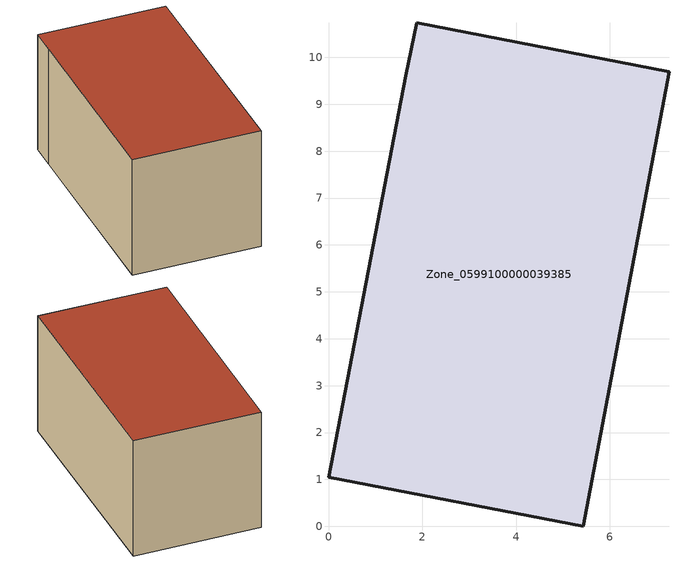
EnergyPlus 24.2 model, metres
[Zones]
Zone_0599100000039385
 floor ground (C_G): 7.26,9.69 5.43,0 0,1.05 1.65,9.61 1.88,10.74 z0
 wall outside (C_F): 5.43,0 7.26,9.69 1.88,10.74 1.65,9.61 0,1.05 5.43,0 z0:5.46
 roof outside (C_R): 1.88,10.74 1.65,9.61 0,1.05 5.43,0 7.26,9.69 z5.46
[BUILDING]
Pand.0599100000039385: North Axis=0; Terrain=City; Loads Convergence Tolerance Value=0.04; Temperature Convergence Tolerance Value=0.4; Solar Distribution=FullExterior; Maximum Number of Warmup Days=25; Minimum Number of Warmup Days=1
[Site:Location]
Rotterdam.The.Hague.AP_ZH_NLD Design_Conditions: Latitude=51.96; Longitude=4.45; Time Zone=1; Elevation=-4.5
[SITE:GROUNDTEMPERATURE:BUILDINGSURFACE]
18, 18, 18, 18, 18, 18, 18, 18, 18, 18, 18, 18
[MATERIAL] Thermal Absorptance=0.9; Solar Absorptance=0.7; Visible Absorptance=0.7
Name | Roughness | Thickness | Conductivity | Density | Specific Heat
G.TC.1946-1964 | MediumSmooth | 0.15 | 1 | 540 | 1210
F.TC.1946-1964 | Rough | 0.3 | 0.857143 | 1920 | 840
R.TC.1946-1964 | MediumRough | 0.2 | 0.235294 | 1500 | 1000
[CONSTRUCTION]
C_G: G.TC.1946-1964
C_F: F.TC.1946-1964
C_R: R.TC.1946-1964
[ZONE]
Zone_0599100000039385: Type=1; Multiplier=1; Ceiling Height=Autocalculate; Volume=Autocalculate; Floor Area=autocalculate; Part of Total Floor Area=Yes
[ZONEINFILTRATION:DESIGNFLOWRATE]
Infil_Zone_0599100000039385: Zone or ZoneList or Space or SpaceList=Zone_0599100000039385; Schedule=AlwaysOn; Design Flow Rate Calculation Method=Flow/Area; Flow Rate per Floor Area=0.003; Constant Term Coefficient=1; Temperature Term Coefficient=0; Velocity Term Coefficient=0; Velocity Squared Term Coefficient=0
[HVACTEMPLATE:ZONE:IDEALLOADSAIRSYSTEM]
Zone_0599100000039385: Maximum Heating Supply Air Temperature=50; Minimum Cooling Supply Air Temperature=13; Maximum Heating Supply Air Humidity Ratio=0.0156; Minimum Cooling Supply Air Humidity Ratio=0.0077; Heating Limit=NoLimit; Cooling Limit=NoLimit; Dehumidification Control Type=ConstantSensibleHeatRatio; Cooling Sensible Heat Ratio=0.7; Dehumidification Setpoint=60; Humidification Control Type=None; Humidification Setpoint=30; Outdoor Air Method=None; Outdoor Air Flow Rate per Person=0.00944; Outdoor Air Flow Rate per Zone Floor Area=0; Outdoor Air Flow Rate per Zone=0; Demand Controlled Ventilation Type=None; Outdoor Air Economizer Type=NoEconomizer; Heat Recovery Type=None; Sensible Heat Recovery Effectiveness=0.7; Latent Heat Recovery Effectiveness=0.65
[ZONECONTROL:THERMOSTAT]
ThermostatControl_Zone_0599100000039385: Zone or ZoneList=Zone_0599100000039385; Control Type Schedule=DualSetpointControlType; Control 1=Thermostat_Zone_0599100000039385; Temperature Difference Between Cutout And Setpoint=0
[THERMOSTATSETPOINT:DUALSETPOINT]
Thermostat_Zone_0599100000039385: Heating Setpoint Temperature Schedule=HeatingSetpoint_Zone_0599100000039385; Cooling Setpoint Temperature Schedule=CoolingSetpoint_Zone_0599100000039385
[SCHEDULE:COMPACT]
HeatingSetpoint_Zone_0599100000039385: Through: 12/31, For: AllDays, Until: 24:00, 21
CoolingSetpoint_Zone_0599100000039385: Through: 12/31, For: AllDays, Until: 24:00, 24
DualSetpointControlType: Through: 12/31, For: AllDays, Until: 24:00, 4
AlwaysOn: Through: 12/31, For: AllDays, Until: 24:00, 1
